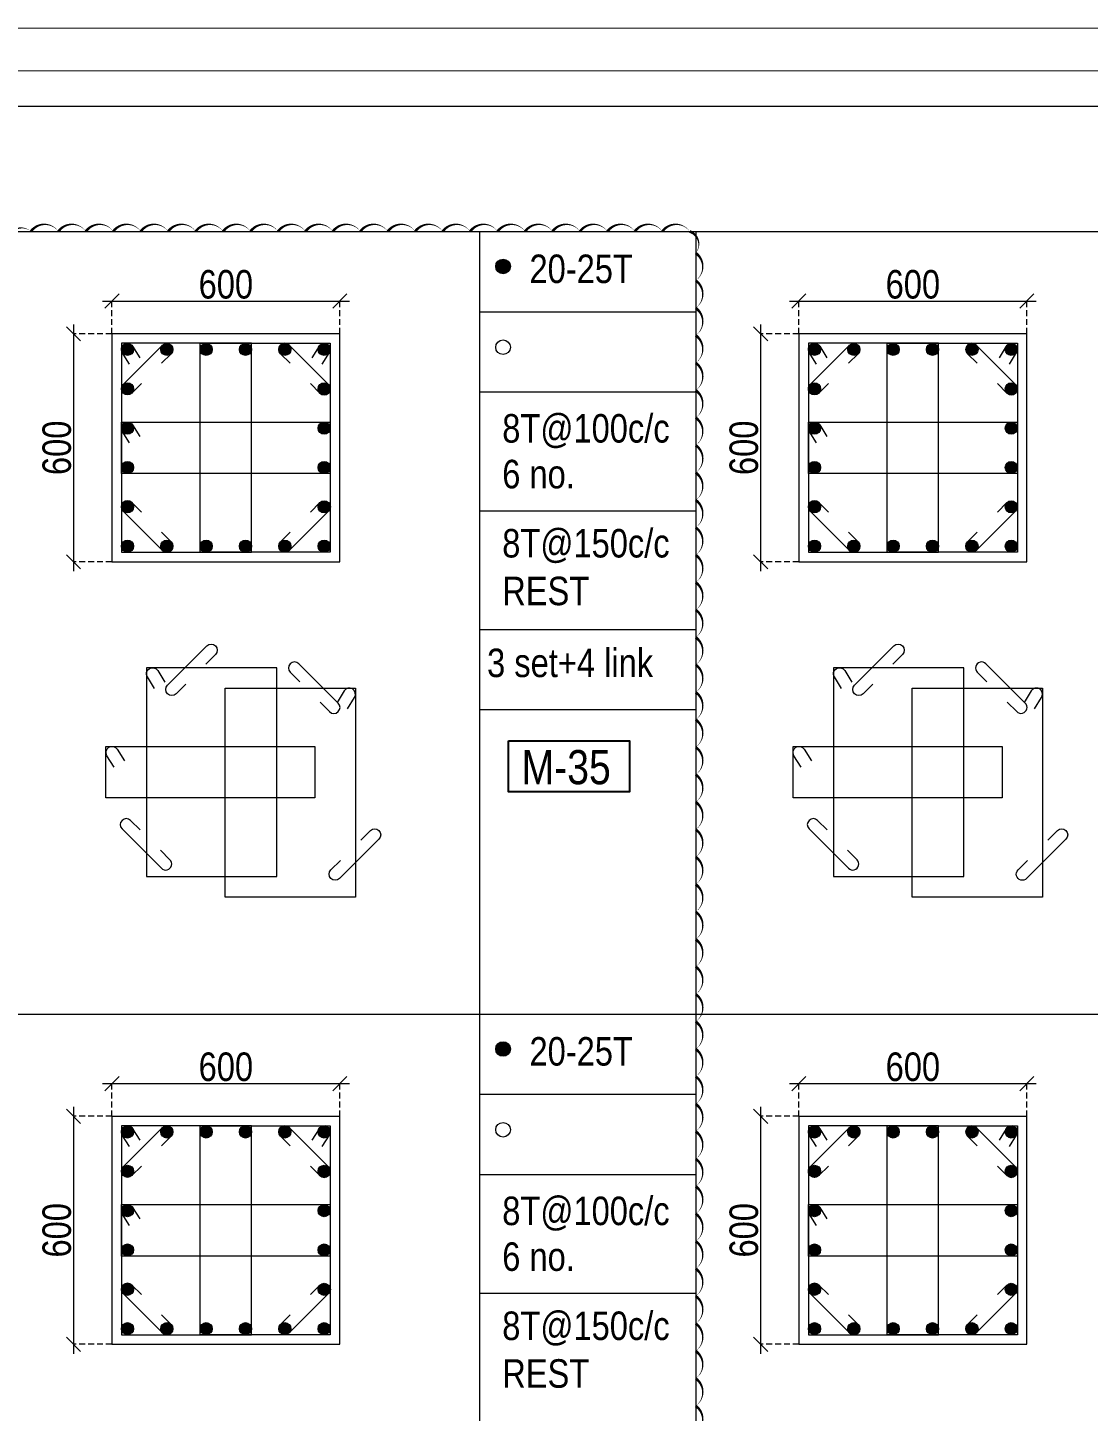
# Model space of a CAD drawing. Header units: millimetres. Extents: x 1112055 to 3390982, y -148532 to 766891.
# Drawn here: x 2265539 to 2276706, y 664033 to 678602 of the extents above; entities that cross this region are included whole.
import ezdxf
from ezdxf.enums import TextEntityAlignment as Align

# ---------------------------------------------------------------- set-up
doc = ezdxf.new("R2010")
doc.units = ezdxf.units.MM
doc.header["$PDMODE"] = 35
doc.header["$PDSIZE"] = -25
doc.linetypes.add('DASHED2', pattern=[0.375, 0.25, -0.125])
doc.linetypes.add('Hidden', pattern=[9.525, 6.35, -3.175])
for name, color, linetype, lineweight in [('B COL. SIZE DIM', 220, 'Continuous', 25), ('B COLSCH', 204, 'Continuous', 20), ('B COLUMN', 1, 'Hidden', 9), ('B P.C.C', 251, 'Continuous', 0), ('B STEEL', 34, 'Continuous', 15), ('B TITLE BLOCK', 250, 'Continuous', 0)]:
    doc.layers.add(name, color=color, linetype=linetype, lineweight=lineweight)
doc.layers.add('B TEXT', color=7, linetype='Continuous')
doc.styles.add('dim inside', font='romans.shx', dxfattribs={"width": 0.8, "height": 125})
doc.styles.add('SWINC', font='swissc.ttf')
doc.dimstyles.new('dim inside', dxfattribs={"dimtxt": 125, "dimasz": 100, "dimexe": 0, "dimexo": 0, "dimgap": 10, "dimtad": 0, "dimdec": 0, "dimzin": 0, "dimdsep": 46, "dimtxsty": 'dim inside', "dimblk": 'SMALL', "dimcen": 0.09, "dimadec": 0, "dimazin": 0, "dimtfac": 1, "dimtdec": 0, "dimtofl": 0, "dimtmove": 0, "dimatfit": 3, "dimfxl": 1, "dimtolj": 1, "dimtzin": 0, "dimarcsym": 2})

# ---------------------------------------------------------------- blocks, each defined once
blk = doc.blocks.new('_Oblique')
at = {"color": 0, "linetype": 'ByBlock', "lineweight": -2}
blk.add_line((-0.5, -0.5), (0.5, 0.5), dxfattribs=at)
blk = doc.blocks.new('*D3216')
at = {"layer": 'B COL. SIZE DIM', "color": 250, "lineweight": 9, "ltscale": 250, "transparency": 16777216}
blk.add_line((2273559, 667484), (2276159, 667484), dxfattribs=at)
at = {"layer": 'B COL. SIZE DIM', "color": 250, "linetype": 'DASHED2', "lineweight": 9, "ltscale": 250, "transparency": 16777216}
for p, q in [((2273659, 667139), (2273659, 667484)), ((2276059, 667139), (2276059, 667484))]:
    blk.add_line(p, q, dxfattribs=at)
at = {"layer": 'Defpoints', "color": 0, "transparency": 16777216}
for p in [(2276059, 667484), (2273659, 667139), (2276059, 667139)]:
    blk.add_point(p, dxfattribs=at)
at = {"layer": 'B COL. SIZE DIM', "color": 250, "lineweight": 9, "transparency": 16777216, "xscale": 150, "yscale": 150, "zscale": 150, "rotation": 180}
blk.add_blockref('_Oblique', (2273659, 667484), dxfattribs=at)
at = {"layer": 'B COL. SIZE DIM', "color": 250, "lineweight": 9, "transparency": 16777216, "xscale": 150, "yscale": 150, "zscale": 150}
blk.add_blockref('_Oblique', (2276059, 667484), dxfattribs=at)
at = {"layer": 'B COL. SIZE DIM', "color": 6, "transparency": 16777216, "insert": (2274859, 667659), "char_height": 300, "attachment_point": 5, "style": 'SWINC'}
blk.add_mtext('\\A1;600', dxfattribs=at)
blk = doc.blocks.new('*D3217')
at = {"layer": 'B COL. SIZE DIM', "color": 250, "lineweight": 9, "ltscale": 250, "transparency": 16777216}
blk.add_line((2273256, 667239), (2273256, 664639), dxfattribs=at)
at = {"layer": 'B COL. SIZE DIM', "color": 250, "linetype": 'DASHED2', "lineweight": 9, "ltscale": 250, "transparency": 16777216}
for p, q in [((2273659, 667139), (2273256, 667139)), ((2273659, 664739), (2273256, 664739))]:
    blk.add_line(p, q, dxfattribs=at)
at = {"layer": 'Defpoints', "color": 0, "transparency": 16777216}
for p in [(2273659, 667139), (2273256, 664739), (2273659, 664739)]:
    blk.add_point(p, dxfattribs=at)
at = {"layer": 'B COL. SIZE DIM', "color": 250, "lineweight": 9, "transparency": 16777216, "xscale": 150, "yscale": 150, "zscale": 150}
for p, rotation in [((2273256, 667139), 90), ((2273256, 664739), 270)]:
    blk.add_blockref('_Oblique', p, dxfattribs=dict(at, rotation=rotation))
at = {"layer": 'B COL. SIZE DIM', "color": 6, "transparency": 16777216, "insert": (2273081, 665939), "char_height": 300, "attachment_point": 5, "rotation": 90, "style": 'SWINC'}
blk.add_mtext('\\A1;600', dxfattribs=at)
blk = doc.blocks.new('*D3218')
at = {"layer": 'B COL. SIZE DIM', "color": 250, "lineweight": 9, "ltscale": 250, "transparency": 16777216}
blk.add_line((2273559, 675723), (2276159, 675723), dxfattribs=at)
at = {"layer": 'B COL. SIZE DIM', "color": 250, "linetype": 'DASHED2', "lineweight": 9, "ltscale": 250, "transparency": 16777216}
for p, q in [((2273659, 675378), (2273659, 675723)), ((2276059, 675378), (2276059, 675723))]:
    blk.add_line(p, q, dxfattribs=at)
at = {"layer": 'Defpoints', "color": 0, "transparency": 16777216}
for p in [(2276059, 675723), (2273659, 675378), (2276059, 675378)]:
    blk.add_point(p, dxfattribs=at)
at = {"layer": 'B COL. SIZE DIM', "color": 250, "lineweight": 9, "transparency": 16777216, "xscale": 150, "yscale": 150, "zscale": 150, "rotation": 180}
blk.add_blockref('_Oblique', (2273659, 675723), dxfattribs=at)
at = {"layer": 'B COL. SIZE DIM', "color": 250, "lineweight": 9, "transparency": 16777216, "xscale": 150, "yscale": 150, "zscale": 150}
blk.add_blockref('_Oblique', (2276059, 675723), dxfattribs=at)
at = {"layer": 'B COL. SIZE DIM', "color": 6, "transparency": 16777216, "insert": (2274859, 675898), "char_height": 300, "attachment_point": 5, "style": 'SWINC'}
blk.add_mtext('\\A1;600', dxfattribs=at)
blk = doc.blocks.new('*D3219')
at = {"layer": 'B COL. SIZE DIM', "color": 250, "lineweight": 9, "ltscale": 250, "transparency": 16777216}
blk.add_line((2273256, 675478), (2273256, 672878), dxfattribs=at)
at = {"layer": 'B COL. SIZE DIM', "color": 250, "linetype": 'DASHED2', "lineweight": 9, "ltscale": 250, "transparency": 16777216}
for p, q in [((2273659, 675378), (2273256, 675378)), ((2273659, 672978), (2273256, 672978))]:
    blk.add_line(p, q, dxfattribs=at)
at = {"layer": 'Defpoints', "color": 0, "transparency": 16777216}
for p in [(2273659, 675378), (2273256, 672978), (2273659, 672978)]:
    blk.add_point(p, dxfattribs=at)
at = {"layer": 'B COL. SIZE DIM', "color": 250, "lineweight": 9, "transparency": 16777216, "xscale": 150, "yscale": 150, "zscale": 150}
for p, rotation in [((2273256, 675378), 90), ((2273256, 672978), 270)]:
    blk.add_blockref('_Oblique', p, dxfattribs=dict(at, rotation=rotation))
at = {"layer": 'B COL. SIZE DIM', "color": 6, "transparency": 16777216, "insert": (2273081, 674178), "char_height": 300, "attachment_point": 5, "rotation": 90, "style": 'SWINC'}
blk.add_mtext('\\A1;600', dxfattribs=at)
blk = doc.blocks.new('*D3268')
at = {"layer": 'B COL. SIZE DIM', "color": 250, "lineweight": 9, "ltscale": 250, "transparency": 16777216}
blk.add_line((2266326, 667484), (2268926, 667484), dxfattribs=at)
at = {"layer": 'B COL. SIZE DIM', "color": 250, "linetype": 'DASHED2', "lineweight": 9, "ltscale": 250, "transparency": 16777216}
for p, q in [((2266426, 667139), (2266426, 667484)), ((2268826, 667139), (2268826, 667484))]:
    blk.add_line(p, q, dxfattribs=at)
at = {"layer": 'Defpoints', "color": 0, "transparency": 16777216}
for p in [(2268826, 667484), (2266426, 667139), (2268826, 667139)]:
    blk.add_point(p, dxfattribs=at)
at = {"layer": 'B COL. SIZE DIM', "color": 250, "lineweight": 9, "transparency": 16777216, "xscale": 150, "yscale": 150, "zscale": 150, "rotation": 180}
blk.add_blockref('_Oblique', (2266426, 667484), dxfattribs=at)
at = {"layer": 'B COL. SIZE DIM', "color": 250, "lineweight": 9, "transparency": 16777216, "xscale": 150, "yscale": 150, "zscale": 150}
blk.add_blockref('_Oblique', (2268826, 667484), dxfattribs=at)
at = {"layer": 'B COL. SIZE DIM', "color": 6, "transparency": 16777216, "insert": (2267626, 667659), "char_height": 300, "attachment_point": 5, "style": 'SWINC'}
blk.add_mtext('\\A1;600', dxfattribs=at)
blk = doc.blocks.new('*D3269')
at = {"layer": 'B COL. SIZE DIM', "color": 250, "lineweight": 9, "ltscale": 250, "transparency": 16777216}
blk.add_line((2266022, 667239), (2266022, 664639), dxfattribs=at)
at = {"layer": 'B COL. SIZE DIM', "color": 250, "linetype": 'DASHED2', "lineweight": 9, "ltscale": 250, "transparency": 16777216}
for p, q in [((2266426, 667139), (2266022, 667139)), ((2266426, 664739), (2266022, 664739))]:
    blk.add_line(p, q, dxfattribs=at)
at = {"layer": 'Defpoints', "color": 0, "transparency": 16777216}
for p in [(2266426, 667139), (2266022, 664739), (2266426, 664739)]:
    blk.add_point(p, dxfattribs=at)
at = {"layer": 'B COL. SIZE DIM', "color": 250, "lineweight": 9, "transparency": 16777216, "xscale": 150, "yscale": 150, "zscale": 150}
for p, rotation in [((2266022, 667139), 90), ((2266022, 664739), 270)]:
    blk.add_blockref('_Oblique', p, dxfattribs=dict(at, rotation=rotation))
at = {"layer": 'B COL. SIZE DIM', "color": 6, "transparency": 16777216, "insert": (2265847, 665939), "char_height": 300, "attachment_point": 5, "rotation": 90, "style": 'SWINC'}
blk.add_mtext('\\A1;600', dxfattribs=at)
blk = doc.blocks.new('*D3270')
at = {"layer": 'B COL. SIZE DIM', "color": 250, "lineweight": 9, "ltscale": 250, "transparency": 16777216}
blk.add_line((2266326, 675723), (2268926, 675723), dxfattribs=at)
at = {"layer": 'B COL. SIZE DIM', "color": 250, "linetype": 'DASHED2', "lineweight": 9, "ltscale": 250, "transparency": 16777216}
for p, q in [((2266426, 675378), (2266426, 675723)), ((2268826, 675378), (2268826, 675723))]:
    blk.add_line(p, q, dxfattribs=at)
at = {"layer": 'Defpoints', "color": 0, "transparency": 16777216}
for p in [(2268826, 675723), (2266426, 675378), (2268826, 675378)]:
    blk.add_point(p, dxfattribs=at)
at = {"layer": 'B COL. SIZE DIM', "color": 250, "lineweight": 9, "transparency": 16777216, "xscale": 150, "yscale": 150, "zscale": 150, "rotation": 180}
blk.add_blockref('_Oblique', (2266426, 675723), dxfattribs=at)
at = {"layer": 'B COL. SIZE DIM', "color": 250, "lineweight": 9, "transparency": 16777216, "xscale": 150, "yscale": 150, "zscale": 150}
blk.add_blockref('_Oblique', (2268826, 675723), dxfattribs=at)
at = {"layer": 'B COL. SIZE DIM', "color": 6, "transparency": 16777216, "insert": (2267626, 675898), "char_height": 300, "attachment_point": 5, "style": 'SWINC'}
blk.add_mtext('\\A1;600', dxfattribs=at)
blk = doc.blocks.new('*D3271')
at = {"layer": 'B COL. SIZE DIM', "color": 250, "lineweight": 9, "ltscale": 250, "transparency": 16777216}
blk.add_line((2266022, 675478), (2266022, 672878), dxfattribs=at)
at = {"layer": 'B COL. SIZE DIM', "color": 250, "linetype": 'DASHED2', "lineweight": 9, "ltscale": 250, "transparency": 16777216}
for p, q in [((2266426, 675378), (2266022, 675378)), ((2266426, 672978), (2266022, 672978))]:
    blk.add_line(p, q, dxfattribs=at)
at = {"layer": 'Defpoints', "color": 0, "transparency": 16777216}
for p in [(2266426, 675378), (2266022, 672978), (2266426, 672978)]:
    blk.add_point(p, dxfattribs=at)
at = {"layer": 'B COL. SIZE DIM', "color": 250, "lineweight": 9, "transparency": 16777216, "xscale": 150, "yscale": 150, "zscale": 150}
for p, rotation in [((2266022, 675378), 90), ((2266022, 672978), 270)]:
    blk.add_blockref('_Oblique', p, dxfattribs=dict(at, rotation=rotation))
at = {"layer": 'B COL. SIZE DIM', "color": 6, "transparency": 16777216, "insert": (2265847, 674178), "char_height": 300, "attachment_point": 5, "rotation": 90, "style": 'SWINC'}
blk.add_mtext('\\A1;600', dxfattribs=at)

msp = doc.modelspace()

# ---------------------------------------------------------------- hatches: boundary and pattern name
at = {"layer": 'B STEEL', "lineweight": 9, "ltscale": 0.5}
h = msp.add_hatch(color=34, dxfattribs=at)
edge = h.paths.add_edge_path()
edge.add_arc((2270544.3, 676087.6), 76.8, 0, 360)
h = msp.add_hatch(color=34, dxfattribs=at)
edge = h.paths.add_edge_path()
edge.add_arc((2266590, 675214.5), 64, 0, 360)
h = msp.add_hatch(color=34, dxfattribs=at)
edge = h.paths.add_edge_path()
edge.add_arc((2267004.4, 675214.5), 64, 180, 540, ccw=False)
at = {"layer": 'B STEEL'}
h = msp.add_hatch(color=34, dxfattribs=at)
edge = h.paths.add_edge_path()
edge.add_arc((2267418.8, 675214.5), 64, 0, 360)
h = msp.add_hatch(color=34, dxfattribs=at)
edge = h.paths.add_edge_path()
edge.add_arc((2267833.1, 675214.5), 64, 0, 360)
at = {"layer": 'B STEEL', "lineweight": 9, "ltscale": 0.5}
h = msp.add_hatch(color=34, dxfattribs=at)
edge = h.paths.add_edge_path()
edge.add_arc((2268247.5, 675214.5), 64, 180, 540, ccw=False)
h = msp.add_hatch(color=34, dxfattribs=at)
edge = h.paths.add_edge_path()
edge.add_arc((2268661.9, 675214.5), 64, 180, 540, ccw=False)
h = msp.add_hatch(color=34, dxfattribs=at)
edge = h.paths.add_edge_path()
edge.add_arc((2273823.5, 675214.5), 64, 0, 360)
h = msp.add_hatch(color=34, dxfattribs=at)
edge = h.paths.add_edge_path()
edge.add_arc((2274237.9, 675214.5), 64, 180, 540, ccw=False)
at = {"layer": 'B STEEL'}
h = msp.add_hatch(color=34, dxfattribs=at)
edge = h.paths.add_edge_path()
edge.add_arc((2274652.3, 675214.5), 64, 0, 360)
h = msp.add_hatch(color=34, dxfattribs=at)
edge = h.paths.add_edge_path()
edge.add_arc((2275066.7, 675214.5), 64, 0, 360)
at = {"layer": 'B STEEL', "lineweight": 9, "ltscale": 0.5}
h = msp.add_hatch(color=34, dxfattribs=at)
edge = h.paths.add_edge_path()
edge.add_arc((2275481.1, 675214.5), 64, 180, 540, ccw=False)
h = msp.add_hatch(color=34, dxfattribs=at)
edge = h.paths.add_edge_path()
edge.add_arc((2275895.5, 675214.5), 64, 180, 540, ccw=False)
h = msp.add_hatch(color=34, dxfattribs=at)
edge = h.paths.add_edge_path()
edge.add_arc((2266590, 674800.1), 64, 0, 360)
h = msp.add_hatch(color=34, dxfattribs=at)
edge = h.paths.add_edge_path()
edge.add_arc((2268661.9, 674800.1), 64, 180, 540, ccw=False)
h = msp.add_hatch(color=34, dxfattribs=at)
edge = h.paths.add_edge_path()
edge.add_arc((2273823.5, 674800.1), 64, 0, 360)
h = msp.add_hatch(color=34, dxfattribs=at)
edge = h.paths.add_edge_path()
edge.add_arc((2275895.5, 674800.1), 64, 180, 540, ccw=False)
at = {"layer": 'B STEEL'}
h = msp.add_hatch(color=34, dxfattribs=at)
edge = h.paths.add_edge_path()
edge.add_arc((2266590, 674385.7), 64, 0, 360)
h = msp.add_hatch(color=34, dxfattribs=at)
edge = h.paths.add_edge_path()
edge.add_arc((2268661.9, 674385.7), 64, 0, 360)
h = msp.add_hatch(color=34, dxfattribs=at)
edge = h.paths.add_edge_path()
edge.add_arc((2273823.5, 674385.7), 64, 0, 360)
h = msp.add_hatch(color=34, dxfattribs=at)
edge = h.paths.add_edge_path()
edge.add_arc((2275895.5, 674385.7), 64, 0, 360)
h = msp.add_hatch(color=34, dxfattribs=at)
edge = h.paths.add_edge_path()
edge.add_arc((2266590, 673971.3), 64, 0, 360)
h = msp.add_hatch(color=34, dxfattribs=at)
edge = h.paths.add_edge_path()
edge.add_arc((2268661.9, 673971.3), 64, 0, 360)
h = msp.add_hatch(color=34, dxfattribs=at)
edge = h.paths.add_edge_path()
edge.add_arc((2273823.5, 673971.3), 64, 0, 360)
h = msp.add_hatch(color=34, dxfattribs=at)
edge = h.paths.add_edge_path()
edge.add_arc((2275895.5, 673971.3), 64, 0, 360)
at = {"layer": 'B STEEL', "lineweight": 9, "ltscale": 0.5}
h = msp.add_hatch(color=34, dxfattribs=at)
edge = h.paths.add_edge_path()
edge.add_arc((2266590, 673556.9), 64, 0, 360)
h = msp.add_hatch(color=34, dxfattribs=at)
edge = h.paths.add_edge_path()
edge.add_arc((2268661.9, 673556.9), 64, 180, 540, ccw=False)
h = msp.add_hatch(color=34, dxfattribs=at)
edge = h.paths.add_edge_path()
edge.add_arc((2273823.5, 673556.9), 64, 0, 360)
h = msp.add_hatch(color=34, dxfattribs=at)
edge = h.paths.add_edge_path()
edge.add_arc((2275895.5, 673556.9), 64, 180, 540, ccw=False)
h = msp.add_hatch(color=34, dxfattribs=at)
edge = h.paths.add_edge_path()
edge.add_arc((2266590, 673142.5), 64, 0, 360, ccw=False)
h = msp.add_hatch(color=34, dxfattribs=at)
edge = h.paths.add_edge_path()
edge.add_arc((2267004.4, 673142.5), 64, -180, 180)
at = {"layer": 'B STEEL'}
h = msp.add_hatch(color=34, dxfattribs=at)
edge = h.paths.add_edge_path()
edge.add_arc((2267418.8, 673142.5), 64, 0, 360)
h = msp.add_hatch(color=34, dxfattribs=at)
edge = h.paths.add_edge_path()
edge.add_arc((2267833.1, 673142.5), 64, 0, 360)
at = {"layer": 'B STEEL', "lineweight": 9, "ltscale": 0.5}
h = msp.add_hatch(color=34, dxfattribs=at)
edge = h.paths.add_edge_path()
edge.add_arc((2268247.5, 673142.5), 64, -180, 180)
h = msp.add_hatch(color=34, dxfattribs=at)
edge = h.paths.add_edge_path()
edge.add_arc((2268661.9, 673142.5), 64, -180, 180)
h = msp.add_hatch(color=34, dxfattribs=at)
edge = h.paths.add_edge_path()
edge.add_arc((2273823.5, 673142.5), 64, 0, 360, ccw=False)
h = msp.add_hatch(color=34, dxfattribs=at)
edge = h.paths.add_edge_path()
edge.add_arc((2274237.9, 673142.5), 64, -180, 180)
at = {"layer": 'B STEEL'}
h = msp.add_hatch(color=34, dxfattribs=at)
edge = h.paths.add_edge_path()
edge.add_arc((2274652.3, 673142.5), 64, 0, 360)
h = msp.add_hatch(color=34, dxfattribs=at)
edge = h.paths.add_edge_path()
edge.add_arc((2275066.7, 673142.5), 64, 0, 360)
at = {"layer": 'B STEEL', "lineweight": 9, "ltscale": 0.5}
h = msp.add_hatch(color=34, dxfattribs=at)
edge = h.paths.add_edge_path()
edge.add_arc((2275481.1, 673142.5), 64, -180, 180)
h = msp.add_hatch(color=34, dxfattribs=at)
edge = h.paths.add_edge_path()
edge.add_arc((2275895.5, 673142.5), 64, -180, 180)
h = msp.add_hatch(color=34, dxfattribs=at)
edge = h.paths.add_edge_path()
edge.add_arc((2270544.3, 667847.8), 76.8, 0, 360)
h = msp.add_hatch(color=34, dxfattribs=at)
edge = h.paths.add_edge_path()
edge.add_arc((2266590, 666974.6), 64, 0, 360)
h = msp.add_hatch(color=34, dxfattribs=at)
edge = h.paths.add_edge_path()
edge.add_arc((2267004.4, 666974.6), 64, 180, 540, ccw=False)
at = {"layer": 'B STEEL'}
h = msp.add_hatch(color=34, dxfattribs=at)
edge = h.paths.add_edge_path()
edge.add_arc((2267418.8, 666974.6), 64, 0, 360)
h = msp.add_hatch(color=34, dxfattribs=at)
edge = h.paths.add_edge_path()
edge.add_arc((2267833.1, 666974.6), 64, 0, 360)
at = {"layer": 'B STEEL', "lineweight": 9, "ltscale": 0.5}
h = msp.add_hatch(color=34, dxfattribs=at)
edge = h.paths.add_edge_path()
edge.add_arc((2268247.5, 666974.6), 64, 180, 540, ccw=False)
h = msp.add_hatch(color=34, dxfattribs=at)
edge = h.paths.add_edge_path()
edge.add_arc((2268661.9, 666974.6), 64, 180, 540, ccw=False)
h = msp.add_hatch(color=34, dxfattribs=at)
edge = h.paths.add_edge_path()
edge.add_arc((2273823.5, 666974.6), 64, 0, 360)
h = msp.add_hatch(color=34, dxfattribs=at)
edge = h.paths.add_edge_path()
edge.add_arc((2274237.9, 666974.6), 64, 180, 540, ccw=False)
at = {"layer": 'B STEEL'}
h = msp.add_hatch(color=34, dxfattribs=at)
edge = h.paths.add_edge_path()
edge.add_arc((2274652.3, 666974.6), 64, 0, 360)
h = msp.add_hatch(color=34, dxfattribs=at)
edge = h.paths.add_edge_path()
edge.add_arc((2275066.7, 666974.6), 64, 0, 360)
at = {"layer": 'B STEEL', "lineweight": 9, "ltscale": 0.5}
h = msp.add_hatch(color=34, dxfattribs=at)
edge = h.paths.add_edge_path()
edge.add_arc((2275481.1, 666974.6), 64, 180, 540, ccw=False)
h = msp.add_hatch(color=34, dxfattribs=at)
edge = h.paths.add_edge_path()
edge.add_arc((2275895.5, 666974.6), 64, 180, 540, ccw=False)
h = msp.add_hatch(color=34, dxfattribs=at)
edge = h.paths.add_edge_path()
edge.add_arc((2266590, 666560.2), 64, 0, 360)
h = msp.add_hatch(color=34, dxfattribs=at)
edge = h.paths.add_edge_path()
edge.add_arc((2268661.9, 666560.2), 64, 180, 540, ccw=False)
h = msp.add_hatch(color=34, dxfattribs=at)
edge = h.paths.add_edge_path()
edge.add_arc((2273823.5, 666560.2), 64, 0, 360)
h = msp.add_hatch(color=34, dxfattribs=at)
edge = h.paths.add_edge_path()
edge.add_arc((2275895.5, 666560.2), 64, 180, 540, ccw=False)
at = {"layer": 'B STEEL'}
h = msp.add_hatch(color=34, dxfattribs=at)
edge = h.paths.add_edge_path()
edge.add_arc((2266590, 666145.8), 64, 0, 360)
h = msp.add_hatch(color=34, dxfattribs=at)
edge = h.paths.add_edge_path()
edge.add_arc((2268661.9, 666145.8), 64, 0, 360)
h = msp.add_hatch(color=34, dxfattribs=at)
edge = h.paths.add_edge_path()
edge.add_arc((2273823.5, 666145.8), 64, 0, 360)
h = msp.add_hatch(color=34, dxfattribs=at)
edge = h.paths.add_edge_path()
edge.add_arc((2275895.5, 666145.8), 64, 0, 360)
h = msp.add_hatch(color=34, dxfattribs=at)
edge = h.paths.add_edge_path()
edge.add_arc((2266590, 665731.4), 64, 0, 360)
h = msp.add_hatch(color=34, dxfattribs=at)
edge = h.paths.add_edge_path()
edge.add_arc((2268661.9, 665731.4), 64, 0, 360)
h = msp.add_hatch(color=34, dxfattribs=at)
edge = h.paths.add_edge_path()
edge.add_arc((2273823.5, 665731.4), 64, 0, 360)
h = msp.add_hatch(color=34, dxfattribs=at)
edge = h.paths.add_edge_path()
edge.add_arc((2275895.5, 665731.4), 64, 0, 360)
at = {"layer": 'B STEEL', "lineweight": 9, "ltscale": 0.5}
h = msp.add_hatch(color=34, dxfattribs=at)
edge = h.paths.add_edge_path()
edge.add_arc((2266590, 665317), 64, 0, 360)
h = msp.add_hatch(color=34, dxfattribs=at)
edge = h.paths.add_edge_path()
edge.add_arc((2268661.9, 665317), 64, 180, 540, ccw=False)
h = msp.add_hatch(color=34, dxfattribs=at)
edge = h.paths.add_edge_path()
edge.add_arc((2273823.5, 665317), 64, 0, 360)
h = msp.add_hatch(color=34, dxfattribs=at)
edge = h.paths.add_edge_path()
edge.add_arc((2275895.5, 665317), 64, 180, 540, ccw=False)
h = msp.add_hatch(color=34, dxfattribs=at)
edge = h.paths.add_edge_path()
edge.add_arc((2266590, 664902.7), 64, 0, 360, ccw=False)
h = msp.add_hatch(color=34, dxfattribs=at)
edge = h.paths.add_edge_path()
edge.add_arc((2267004.4, 664902.7), 64, -180, 180)
at = {"layer": 'B STEEL'}
h = msp.add_hatch(color=34, dxfattribs=at)
edge = h.paths.add_edge_path()
edge.add_arc((2267418.8, 664902.7), 64, 0, 360)
h = msp.add_hatch(color=34, dxfattribs=at)
edge = h.paths.add_edge_path()
edge.add_arc((2267833.1, 664902.7), 64, 0, 360)
at = {"layer": 'B STEEL', "lineweight": 9, "ltscale": 0.5}
h = msp.add_hatch(color=34, dxfattribs=at)
edge = h.paths.add_edge_path()
edge.add_arc((2268247.5, 664902.7), 64, -180, 180)
h = msp.add_hatch(color=34, dxfattribs=at)
edge = h.paths.add_edge_path()
edge.add_arc((2268661.9, 664902.7), 64, -180, 180)
h = msp.add_hatch(color=34, dxfattribs=at)
edge = h.paths.add_edge_path()
edge.add_arc((2273823.5, 664902.7), 64, 0, 360, ccw=False)
h = msp.add_hatch(color=34, dxfattribs=at)
edge = h.paths.add_edge_path()
edge.add_arc((2274237.9, 664902.7), 64, -180, 180)
at = {"layer": 'B STEEL'}
h = msp.add_hatch(color=34, dxfattribs=at)
edge = h.paths.add_edge_path()
edge.add_arc((2274652.3, 664902.7), 64, 0, 360)
h = msp.add_hatch(color=34, dxfattribs=at)
edge = h.paths.add_edge_path()
edge.add_arc((2275066.7, 664902.7), 64, 0, 360)
at = {"layer": 'B STEEL', "lineweight": 9, "ltscale": 0.5}
h = msp.add_hatch(color=34, dxfattribs=at)
edge = h.paths.add_edge_path()
edge.add_arc((2275481.1, 664902.7), 64, -180, 180)
h = msp.add_hatch(color=34, dxfattribs=at)
edge = h.paths.add_edge_path()
edge.add_arc((2275895.5, 664902.7), 64, -180, 180)

# ---------------------------------------------------------------- linework, layer by layer
at = {"layer": 'B COLSCH', "color": 250, "lineweight": 0}
for p, q in [((2203002.6, 677775), (2375997.6, 677775)), ((2203002.6, 676456), (2375997.6, 676456)), ((2270298, 676456), (2270298, 627016.9)), ((2272572.4, 676456), (2272572.4, 618141.8)), ((2270298, 675611), (2272572.4, 675611)), ((2270298, 674766), (2272572.4, 674766)), ((2270298, 673516.2), (2272572.4, 673516.2)), ((2270298, 672266.4), (2272572.4, 672266.4)), ((2270298, 671421.4), (2272572.4, 671421.4)), ((2203002.6, 668216.1), (2375997.6, 668216.1)), ((2270298, 667371.1), (2272572.4, 667371.1)), ((2270298, 666526.1), (2272572.4, 666526.1)), ((2270298, 665276.3), (2272572.4, 665276.3))]:
    msp.add_line(p, q, dxfattribs=at)
at = {"layer": 'B COLUMN', "color": 1, "linetype": 'ByBlock', "lineweight": 20}
for points in [[(2266425.9, 672978.5), (2268825.9, 672978.5), (2268825.9, 675378.5), (2266425.9, 675378.5)], [(2273659.5, 672978.5), (2276059.5, 672978.5), (2276059.5, 675378.5), (2273659.5, 675378.5)], [(2266425.9, 664738.6), (2268825.9, 664738.6), (2268825.9, 667138.6), (2266425.9, 667138.6)], [(2273659.5, 664738.6), (2276059.5, 664738.6), (2276059.5, 667138.6), (2273659.5, 667138.6)]]:
    msp.add_lwpolyline(points, close=True, dxfattribs=at)
at = {"layer": 'B P.C.C', "color": 3, "lineweight": 0}
msp.add_lwpolyline([(2272572.4, 663800.7, 0, 28.9, 0.5205671), (2272572.4, 664089.7, 0, 28.9, 0.5205671), (2272572.4, 664378.8, 0, 28.9, 0.5205671), (2272572.4, 664667.8, 0, 28.9, 0.5205671), (2272572.4, 664956.8, 0, 28.9, 0.5205671), (2272572.4, 665245.8, 0, 28.9, 0.5205671), (2272572.4, 665534.9, 0, 28.9, 0.5205671), (2272572.4, 665823.9, 0, 28.9, 0.5205671), (2272572.4, 666112.9, 0, 28.9, 0.5205671), (2272572.4, 666402, 0, 28.9, 0.5205671), (2272572.4, 666691, 0, 28.9, 0.5205671), (2272572.4, 666980, 0, 28.9, 0.5205671), (2272572.4, 667269.1, 0, 28.9, 0.5205671), (2272572.4, 667558.1, 0, 28.9, 0.5205671), (2272572.4, 667847.1, 0, 28.9, 0.5205671), (2272572.4, 668136.1, 0, 28.9, 0.5205671), (2272572.4, 668425.2, 0, 28.9, 0.5205671), (2272572.4, 668714.2, 0, 28.9, 0.5205671), (2272572.4, 669003.2, 0, 28.9, 0.5205671), (2272572.4, 669292.3, 0, 28.9, 0.5205671), (2272572.4, 669581.3, 0, 28.9, 0.5205671), (2272572.4, 669870.3, 0, 28.9, 0.5205671), (2272572.4, 670159.4, 0, 28.9, 0.5205671), (2272572.4, 670448.4, 0, 28.9, 0.5205671), (2272572.4, 670737.4, 0, 28.9, 0.5205671), (2272572.4, 671026.4, 0, 28.9, 0.5205671), (2272572.4, 671315.5, 0, 28.9, 0.5205671), (2272572.4, 671604.5, 0, 28.9, 0.5205671), (2272572.4, 671893.5, 0, 28.9, 0.5205671), (2272572.4, 672182.6, 0, 28.9, 0.5205671), (2272572.4, 672471.6, 0, 28.9, 0.5205671), (2272572.4, 672760.6, 0, 28.9, 0.5205671), (2272572.4, 673049.7, 0, 28.9, 0.5205671), (2272572.4, 673338.7, 0, 28.9, 0.5205671), (2272572.4, 673627.7, 0, 28.9, 0.5205671), (2272572.4, 673916.7, 0, 28.9, 0.5205671), (2272572.4, 674205.8, 0, 28.9, 0.5205671), (2272572.4, 674494.8, 0, 28.9, 0.5205671), (2272572.4, 674783.8, 0, 28.9, 0.5205671), (2272572.4, 675072.9, 0, 28.9, 0.5205671), (2272572.4, 675361.9, 0, 28.9, 0.5205671), (2272572.4, 675650.9, 0, 28.9, 0.5205671), (2272572.4, 675940, 0, 28.9, 0.5205671), (2272572.4, 676229, 0, 28.9, 0.5205671), (2272510.4, 676456, 0, 28.9, 0.5205671), (2272221.3, 676456, 0, 28.9, 0.5205671), (2271932.3, 676456, 0, 28.9, 0.5205671), (2271643.3, 676456, 0, 28.9, 0.5205671), (2271354.2, 676456, 0, 28.9, 0.5205671), (2271065.2, 676456, 0, 28.9, 0.5205671), (2270776.2, 676456, 0, 28.9, 0.5205671), (2270487.1, 676456, 0, 28.9, 0.5205671), (2270198.1, 676456, 0, 28.9, 0.5205671), (2269909.1, 676456, 0, 28.9, 0.5205671), (2269620.1, 676456, 0, 28.9, 0.5205671), (2269331, 676456, 0, 28.9, 0.5205671), (2269042, 676456, 0, 28.9, 0.5205671), (2268753, 676456, 0, 28.9, 0.5205671), (2268463.9, 676456, 0, 28.9, 0.5205671), (2268174.9, 676456, 0, 28.9, 0.5205671), (2267885.9, 676456, 0, 28.9, 0.5205671), (2267596.8, 676456, 0, 28.9, 0.5205671), (2267307.8, 676456, 0, 28.9, 0.5205671), (2267018.8, 676456, 0, 28.9, 0.5205671), (2266729.8, 676456, 0, 28.9, 0.5205671), (2266440.7, 676456, 0, 28.9, 0.5205671), (2266151.7, 676456, 0, 28.9, 0.5205671), (2265862.7, 676456, 0, 28.9, 0.5205671), (2265573.6, 676456, 0, 28.9, 0.5205671), (2265338.9, 676401.7, 0, 28.9, 0.5205671)], format="xyseb", dxfattribs=at)
at = {"layer": 'B STEEL', "color": 34, "lineweight": 9, "ltscale": 0.5}
for points in [[(2266525.9, 673078.5), (2267897.2, 673078.5), (2267897.2, 675278.5), (2266525.9, 675278.5)], [(2268725.9, 673078.5), (2267354.7, 673078.5), (2267354.7, 675278.5), (2268725.9, 675278.5)], [(2273759.5, 673078.5), (2275130.7, 673078.5), (2275130.7, 675278.5), (2273759.5, 675278.5)], [(2275959.5, 673078.5), (2274588.3, 673078.5), (2274588.3, 675278.5), (2275959.5, 675278.5)], [(2266525.9, 674449.7), (2268725.9, 674449.7), (2268725.9, 673907.3), (2266525.9, 673907.3)], [(2273759.5, 674449.7), (2275959.5, 674449.7), (2275959.5, 673907.3), (2273759.5, 673907.3)], [(2266789.9, 669662.9), (2268161.2, 669662.9), (2268161.2, 671862.9), (2266789.9, 671862.9)], [(2274023.5, 669662.9), (2275394.7, 669662.9), (2275394.7, 671862.9), (2274023.5, 671862.9)], [(2268989.9, 669448.3), (2267618.7, 669448.3), (2267618.7, 671648.3), (2268989.9, 671648.3)], [(2276223.5, 669448.3), (2274852.3, 669448.3), (2274852.3, 671648.3), (2276223.5, 671648.3)], [(2266364, 671034.1), (2268564, 671034.1), (2268564, 670491.7), (2266364, 670491.7)], [(2273597.6, 671034.1), (2275797.6, 671034.1), (2275797.6, 670491.7), (2273597.6, 670491.7)], [(2266525.9, 664838.6), (2267897.2, 664838.6), (2267897.2, 667038.6), (2266525.9, 667038.6)], [(2268725.9, 664838.6), (2267354.7, 664838.6), (2267354.7, 667038.6), (2268725.9, 667038.6)], [(2273759.5, 664838.6), (2275130.7, 664838.6), (2275130.7, 667038.6), (2273759.5, 667038.6)], [(2275959.5, 664838.6), (2274588.3, 664838.6), (2274588.3, 667038.6), (2275959.5, 667038.6)], [(2266525.9, 666209.8), (2268725.9, 666209.8), (2268725.9, 665667.4), (2266525.9, 665667.4)], [(2273759.5, 666209.8), (2275959.5, 666209.8), (2275959.5, 665667.4), (2273759.5, 665667.4)]]:
    msp.add_lwpolyline(points, close=True, dxfattribs=at)
for points in [[(2266610.2, 675059.4), (2266535.4, 675180.9, -1), (2266644.5, 675248), (2266719.3, 675126.5)], [(2266736.1, 674855.7), (2266635.2, 674754.8, -1), (2266544.7, 674845.3), (2266959.1, 675259.7, -1), (2267049.6, 675169.2), (2266948.8, 675068.3)], [(2268515.8, 674855.7), (2268616.7, 674754.8, 1), (2268707.2, 674845.3), (2268292.8, 675259.7, 1), (2268202.3, 675169.2), (2268303.1, 675068.3)], [(2268641.7, 675059.4), (2268716.4, 675180.9, 1), (2268607.4, 675248), (2268532.6, 675126.5)], [(2273843.8, 675059.4), (2273769, 675180.9, -1), (2273878, 675248), (2273952.8, 675126.5)], [(2273969.6, 674855.7), (2273868.8, 674754.8, -1), (2273778.2, 674845.3), (2274192.6, 675259.7, -1), (2274283.2, 675169.2), (2274182.3, 675068.3)], [(2275749.3, 674855.7), (2275850.2, 674754.8, 1), (2275940.7, 674845.3), (2275526.4, 675259.7, 1), (2275435.8, 675169.2), (2275536.7, 675068.3)], [(2275875.2, 675059.4), (2275950, 675180.9, 1), (2275841, 675248), (2275766.2, 675126.5)], [(2266610.2, 674230.6), (2266535.4, 674352.1, -1), (2266644.5, 674419.2), (2266719.3, 674297.7)], [(2273843.8, 674230.6), (2273769, 674352.1, -1), (2273878, 674419.2), (2273952.8, 674297.7)], [(2266736.1, 673501.3), (2266635.2, 673602.2, 1), (2266544.7, 673511.6), (2266959.1, 673097.2, 1), (2267049.6, 673187.8), (2266948.8, 673288.6)], [(2268515.8, 673501.3), (2268616.7, 673602.2, -1), (2268707.2, 673511.6), (2268292.8, 673097.2, -1), (2268202.3, 673187.8), (2268303.1, 673288.6)], [(2273969.6, 673501.3), (2273868.8, 673602.2, 1), (2273778.2, 673511.6), (2274192.6, 673097.2, 1), (2274283.2, 673187.8), (2274182.3, 673288.6)], [(2275749.3, 673501.3), (2275850.2, 673602.2, -1), (2275940.7, 673511.6), (2275526.4, 673097.2, -1), (2275435.8, 673187.8), (2275536.7, 673288.6)], [(2267203, 671688.3), (2267102.2, 671587.5, -1), (2267011.6, 671678), (2267426, 672092.4, -1), (2267516.6, 672001.9), (2267415.7, 671901)], [(2274436.6, 671688.3), (2274335.7, 671587.5, -1), (2274245.2, 671678), (2274659.6, 672092.4, -1), (2274750.1, 672001.9), (2274649.2, 671901)], [(2266874.2, 671643.8), (2266799.4, 671765.3, -1), (2266908.5, 671832.4), (2266983.3, 671710.9)], [(2268617.7, 671500.8), (2268718.5, 671399.9, 1), (2268809.1, 671490.5), (2268394.7, 671904.9, 1), (2268304.1, 671814.3), (2268405, 671713.5)], [(2274107.8, 671643.8), (2274033, 671765.3, -1), (2274142, 671832.4), (2274216.8, 671710.9)], [(2275851.2, 671500.8), (2275952.1, 671399.9, 1), (2276042.6, 671490.5), (2275628.2, 671904.9, 1), (2275537.7, 671814.3), (2275638.5, 671713.5)], [(2268905.7, 671429.3), (2268980.4, 671550.7, 1), (2268871.4, 671617.8), (2268796.6, 671496.4)], [(2276139.2, 671429.3), (2276214, 671550.7, 1), (2276104.9, 671617.8), (2276030.2, 671496.4)], [(2266448.3, 670815.1), (2266373.5, 670936.5, -1), (2266482.6, 671003.6), (2266557.3, 670882.2)], [(2273681.8, 670815.1), (2273607.1, 670936.5, -1), (2273716.1, 671003.6), (2273790.9, 670882.2)], [(2266723.9, 670154.7), (2266623, 670255.5, 1), (2266532.5, 670165), (2266946.9, 669750.6, 1), (2267037.4, 669841.2), (2266936.6, 669942)], [(2273957.5, 670154.7), (2273856.6, 670255.5, 1), (2273766.1, 670165), (2274180.4, 669750.6, 1), (2274271, 669841.2), (2274170.1, 669942)], [(2269046.2, 670046.8), (2269147.1, 670147.6, -1), (2269237.6, 670057.1), (2268823.2, 669642.7, -1), (2268732.7, 669733.2), (2268833.5, 669834.1)], [(2276279.7, 670046.8), (2276380.6, 670147.6, -1), (2276471.2, 670057.1), (2276056.8, 669642.7, -1), (2275966.2, 669733.2), (2276067.1, 669834.1)], [(2266610.2, 666819.6), (2266535.4, 666941.1, -1), (2266644.5, 667008.2), (2266719.3, 666886.7)], [(2266736.1, 666615.8), (2266635.2, 666515, -1), (2266544.7, 666605.5), (2266959.1, 667019.9, -1), (2267049.6, 666929.3), (2266948.8, 666828.5)], [(2268515.8, 666615.8), (2268616.7, 666515, 1), (2268707.2, 666605.5), (2268292.8, 667019.9, 1), (2268202.3, 666929.3), (2268303.1, 666828.5)], [(2268641.7, 666819.6), (2268716.4, 666941.1, 1), (2268607.4, 667008.2), (2268532.6, 666886.7)], [(2273843.8, 666819.6), (2273769, 666941.1, -1), (2273878, 667008.2), (2273952.8, 666886.7)], [(2273969.6, 666615.8), (2273868.8, 666515, -1), (2273778.2, 666605.5), (2274192.6, 667019.9, -1), (2274283.2, 666929.3), (2274182.3, 666828.5)], [(2275749.3, 666615.8), (2275850.2, 666515, 1), (2275940.7, 666605.5), (2275526.4, 667019.9, 1), (2275435.8, 666929.3), (2275536.7, 666828.5)], [(2275875.2, 666819.6), (2275950, 666941.1, 1), (2275841, 667008.2), (2275766.2, 666886.7)], [(2266610.2, 665990.8), (2266535.4, 666112.3, -1), (2266644.5, 666179.4), (2266719.3, 666057.9)], [(2273843.8, 665990.8), (2273769, 666112.3, -1), (2273878, 666179.4), (2273952.8, 666057.9)], [(2266736.1, 665261.4), (2266635.2, 665362.3, 1), (2266544.7, 665271.8), (2266959.1, 664857.4, 1), (2267049.6, 664947.9), (2266948.8, 665048.8)], [(2268515.8, 665261.4), (2268616.7, 665362.3, -1), (2268707.2, 665271.8), (2268292.8, 664857.4, -1), (2268202.3, 664947.9), (2268303.1, 665048.8)], [(2273969.6, 665261.4), (2273868.8, 665362.3, 1), (2273778.2, 665271.8), (2274192.6, 664857.4, 1), (2274283.2, 664947.9), (2274182.3, 665048.8)], [(2275749.3, 665261.4), (2275850.2, 665362.3, -1), (2275940.7, 665271.8), (2275526.4, 664857.4, -1), (2275435.8, 664947.9), (2275536.7, 665048.8)]]:
    msp.add_lwpolyline(points, format="xyb", dxfattribs=at)
for centre, radius in [((2270544.3, 676087.6), 76.8), ((2270544.3, 675237.4), 76.8), ((2266590, 675214.5), 64), ((2267004.4, 675214.5), 64), ((2267418.8, 675214.5), 64), ((2267833.1, 675214.5), 64), ((2268247.5, 675214.5), 64), ((2268661.9, 675214.5), 64), ((2273823.5, 675214.5), 64), ((2274237.9, 675214.5), 64), ((2274652.3, 675214.5), 64), ((2275066.7, 675214.5), 64), ((2275481.1, 675214.5), 64), ((2275895.5, 675214.5), 64), ((2266590, 674800.1), 64), ((2268661.9, 674800.1), 64), ((2273823.5, 674800.1), 64), ((2275895.5, 674800.1), 64), ((2266590, 674385.7), 64), ((2268661.9, 674385.7), 64), ((2273823.5, 674385.7), 64), ((2275895.5, 674385.7), 64), ((2266590, 673971.3), 64), ((2268661.9, 673971.3), 64), ((2273823.5, 673971.3), 64), ((2275895.5, 673971.3), 64), ((2266590, 673556.9), 64), ((2268661.9, 673556.9), 64), ((2273823.5, 673556.9), 64), ((2275895.5, 673556.9), 64), ((2266590, 673142.5), 64), ((2267004.4, 673142.5), 64), ((2267418.8, 673142.5), 64), ((2267833.1, 673142.5), 64), ((2268247.5, 673142.5), 64), ((2268661.9, 673142.5), 64), ((2273823.5, 673142.5), 64), ((2274237.9, 673142.5), 64), ((2274652.3, 673142.5), 64), ((2275066.7, 673142.5), 64), ((2275481.1, 673142.5), 64), ((2275895.5, 673142.5), 64), ((2270544.3, 667847.8), 76.8), ((2266590, 666974.6), 64), ((2267004.4, 666974.6), 64), ((2267418.8, 666974.6), 64), ((2267833.1, 666974.6), 64), ((2268247.5, 666974.6), 64), ((2268661.9, 666974.6), 64), ((2270544.3, 666997.5), 76.8), ((2273823.5, 666974.6), 64), ((2274237.9, 666974.6), 64), ((2274652.3, 666974.6), 64), ((2275066.7, 666974.6), 64), ((2275481.1, 666974.6), 64), ((2275895.5, 666974.6), 64), ((2266590, 666560.2), 64), ((2268661.9, 666560.2), 64), ((2273823.5, 666560.2), 64), ((2275895.5, 666560.2), 64), ((2266590, 666145.8), 64), ((2268661.9, 666145.8), 64), ((2273823.5, 666145.8), 64), ((2275895.5, 666145.8), 64), ((2266590, 665731.4), 64), ((2268661.9, 665731.4), 64), ((2273823.5, 665731.4), 64), ((2275895.5, 665731.4), 64), ((2266590, 665317), 64), ((2268661.9, 665317), 64), ((2273823.5, 665317), 64), ((2275895.5, 665317), 64), ((2266590, 664902.7), 64), ((2267004.4, 664902.7), 64), ((2267418.8, 664902.7), 64), ((2267833.1, 664902.7), 64), ((2268247.5, 664902.7), 64), ((2268661.9, 664902.7), 64), ((2273823.5, 664902.7), 64), ((2274237.9, 664902.7), 64), ((2274652.3, 664902.7), 64), ((2275066.7, 664902.7), 64), ((2275481.1, 664902.7), 64), ((2275895.5, 664902.7), 64)]:
    msp.add_circle(centre, radius, dxfattribs=at)
at = {"layer": 'B TEXT', "color": 1}
msp.add_lwpolyline([(2270601.7, 671092.4), (2271876.3, 671092.4), (2271876.3, 670554.4), (2270601.7, 670554.4)], close=True, dxfattribs=at)
at = {"layer": 'B TITLE BLOCK', "color": 1, "const_width": 10.1}
msp.add_lwpolyline([(2202163.6, 678597.2), (2202163.6, 599270.5), (2390290, 599270.5), (2390290, 678597.2)], close=True, dxfattribs=at)
at = {"layer": 'B TITLE BLOCK', "color": 250, "lineweight": 0, "const_width": 10.1}
msp.add_lwpolyline([(2202612.1, 678148.7), (2202612.1, 599718.9), (2389841.5, 599718.9), (2389841.5, 678148.7)], close=True, dxfattribs=at)

# ---------------------------------------------------------------- texts
at = {"layer": 'B TEXT', "style": 'SWINC'}
for s, p in [('20-25T', (2270822.8, 675913.1)), ('8T@100c/c', (2270535.9, 674233.2)), ('6 no.', (2270535.9, 673751.5)), ('8T@150c/c', (2270535.9, 673023.4)), ('REST', (2270535.9, 672521)), ('3 set+4 link', (2270376.2, 671763.9)), ('20-25T', (2270822.8, 667673.2)), ('8T@100c/c', (2270535.9, 665993.4)), ('6 no.', (2270535.9, 665511.6)), ('8T@150c/c', (2270535.9, 664783.5)), ('REST', (2270535.9, 664281.1))]:
    msp.add_text(s, height=300, dxfattribs=at).set_placement(p)
at = {"layer": 'B TEXT', "color": 1, "style": 'SWINC'}
msp.add_text('M-35', height=360, dxfattribs=at).set_placement((2270739.1, 670527.9), align=Align.BOTTOM_LEFT)

# ---------------------------------------------------------------- dimensions: what is measured, and where the dimension line sits
at = {"layer": 'B COL. SIZE DIM', "color": 250, "ltscale": 250}
for base, p1, p2, picture, middle in [((2268825.9, 675723.4), (2266425.9, 675378.5), (2268825.9, 675378.5), '*D3270', (2267625.9, 675898.4)), ((2276059.5, 675723.4), (2273659.5, 675378.5), (2276059.5, 675378.5), '*D3218', (2274859.5, 675898.4)), ((2268825.9, 667483.6), (2266425.9, 667138.6), (2268825.9, 667138.6), '*D3268', (2267625.9, 667658.6)), ((2276059.5, 667483.6), (2273659.5, 667138.6), (2276059.5, 667138.6), '*D3216', (2274859.5, 667658.6))]:
    dim = msp.add_linear_dim(base=base, p1=p1, p2=p2, dimstyle='dim inside', override={"dimtxt": 300, "dimasz": 150, "dimgap": 25, "dimtad": 3, "dimlfac": 0.25, "dimtxsty": 'SWINC', "dimblk1": 'Oblique', "dimblk2": 'Oblique', "dimsah": 1, "dimdle": 100, "dimclrd": 250, "dimclre": 250, "dimclrt": 6, "dimfxl": 1000, "dimlwd": 9, "dimlwe": 9}, dxfattribs=at)
    dim.commit()
    dim.dimension.update_dxf_attribs({"geometry": picture, "text_midpoint": middle})
for base, p1, p2, picture, middle in [((2266022.1, 672978.5), (2266425.9, 675378.5), (2266425.9, 672978.5), '*D3271', (2265847.1, 674178.5)), ((2273255.6, 672978.5), (2273659.5, 675378.5), (2273659.5, 672978.5), '*D3219', (2273080.6, 674178.5)), ((2266022.1, 664738.6), (2266425.9, 667138.6), (2266425.9, 664738.6), '*D3269', (2265847.1, 665938.6)), ((2273255.6, 664738.6), (2273659.5, 667138.6), (2273659.5, 664738.6), '*D3217', (2273080.6, 665938.6))]:
    dim = msp.add_linear_dim(base=base, p1=p1, p2=p2, angle=90, dimstyle='dim inside', override={"dimtxt": 300, "dimasz": 150, "dimgap": 25, "dimtad": 3, "dimlfac": 0.25, "dimtxsty": 'SWINC', "dimblk1": 'Oblique', "dimblk2": 'Oblique', "dimsah": 1, "dimdle": 100, "dimclrd": 250, "dimclre": 250, "dimclrt": 6, "dimfxl": 1000, "dimlwd": 9, "dimlwe": 9}, dxfattribs=at)
    dim.commit()
    dim.dimension.update_dxf_attribs({"geometry": picture, "text_midpoint": middle})

doc.saveas('drawing.dxf')
